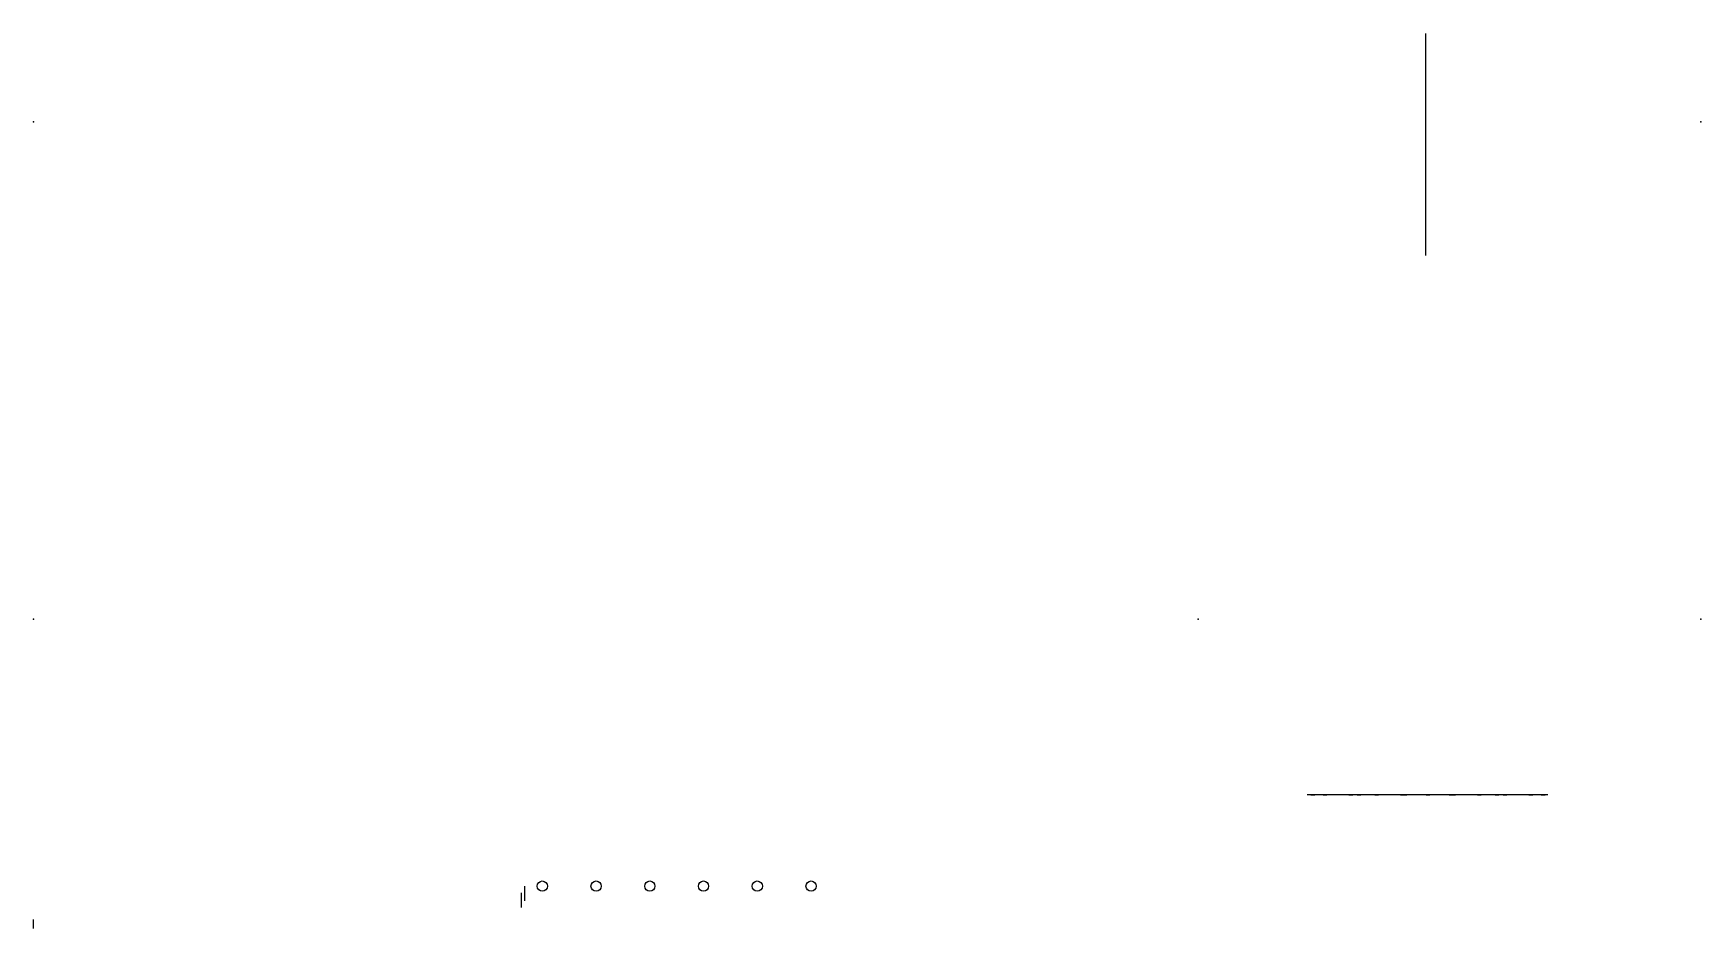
# Model space of a CAD drawing. Header units: inches. Extents: x 0 to 180, y 0 to 97.
import ezdxf

# ---------------------------------------------------------------- set-up
doc = ezdxf.new("R2010")
doc.units = ezdxf.units.IN
doc.header["$MEASUREMENT"] = 0
doc.layers.add('TRANE-UNIT', color=43, linetype='Continuous')

# ---------------------------------------------------------------- blocks, each defined once
blk = doc.blocks.new('Trane-Unit')
at = {"layer": 'TRANE-UNIT', "color": 0}
for p, q in [((150.52, 72.75, 106.22), (150.52, 96.75, 106.22)), ((163.71, 14.46, 115.54), (137.7, 14.46, 115.54)), ((52.77, 2.28, 62.52), (52.77, 3.87, 62.52)), ((53.13, 3.01, 62.8), (53.13, 4.6, 62.8)), ((0, 0), (0, 1))]:
    blk.add_line(p, q, dxfattribs=at)
for centre in [(55.02, 4.6, 98.78), (60.83, 4.6, 98.78), (66.64, 4.6, 98.78), (72.45, 4.6, 98.78), (78.26, 4.6, 98.78), (84.07, 4.6, 98.78)]:
    blk.add_circle(centre, 0.551, dxfattribs=at)
at = {"layer": 'TRANE-UNIT', "color": 0, "extrusion": (0, -1, -1e-16)}
for centre, start, end in [((138.31, 101.39, -14.46), 180, 0), ((138.31, 101.39, -14.46), 0, 180), ((138.31, 108.09, -14.46), 180, 0), ((138.31, 108.09, -14.46), 0, 180), ((138.31, 114.79, -14.46), 180, 0), ((138.31, 114.79, -14.46), 0, 180), ((139.64, 102.71, -14.46), 180, 0), ((139.64, 102.71, -14.46), 0, 180), ((139.64, 105.4, -14.46), 180, 0), ((139.64, 105.4, -14.46), 0, 180), ((139.64, 108.09, -14.46), 180, 0), ((139.64, 108.09, -14.46), 0, 180), ((139.64, 110.78, -14.46), 180, 0), ((139.64, 110.78, -14.46), 0, 180), ((139.64, 113.47, -14.46), 180, 0), ((139.64, 113.47, -14.46), 0, 180), ((142.42, 102.71, -14.46), 180, 0), ((142.42, 102.71, -14.46), 0, 180), ((142.42, 113.47, -14.46), 180, 0), ((142.42, 113.47, -14.46), 0, 180), ((143.29, 101.39, -14.46), 180, 0), ((143.29, 101.39, -14.46), 0, 180), ((143.29, 114.79, -14.46), 180, 0), ((143.29, 114.79, -14.46), 0, 180), ((145.2, 102.71, -14.46), 180, 0), ((145.2, 102.71, -14.46), 0, 180), ((145.2, 113.47, -14.46), 180, 0), ((145.2, 113.47, -14.46), 0, 180), ((147.98, 102.71, -14.46), 180, 0), ((147.98, 102.71, -14.46), 0, 180), ((147.98, 113.47, -14.46), 180, 0), ((147.98, 113.47, -14.46), 0, 180), ((148.27, 101.39, -14.46), 180, 0), ((148.27, 101.39, -14.46), 0, 180), ((148.27, 114.79, -14.46), 180, 0), ((148.27, 114.79, -14.46), 0, 180), ((150.76, 102.71, -14.46), 180, 0), ((150.76, 102.71, -14.46), 0, 180), ((150.76, 113.47, -14.46), 180, 0), ((150.76, 113.47, -14.46), 0, 180), ((153.25, 101.39, -14.46), 180, 0), ((153.25, 101.39, -14.46), 0, 180), ((153.25, 114.79, -14.46), 180, 0), ((153.25, 114.79, -14.46), 0, 180), ((153.54, 102.71, -14.46), 180, 0), ((153.54, 102.71, -14.46), 0, 180), ((153.54, 113.47, -14.46), 180, 0), ((153.54, 113.47, -14.46), 0, 180), ((156.32, 102.71, -14.46), 180, 0), ((156.32, 102.71, -14.46), 0, 180), ((156.32, 113.47, -14.46), 180, 0), ((156.32, 113.47, -14.46), 0, 180), ((158.23, 101.39, -14.46), 180, 0), ((158.23, 101.39, -14.46), 0, 180), ((158.23, 114.79, -14.46), 180, 0), ((158.23, 114.79, -14.46), 0, 180), ((159.1, 102.71, -14.46), 180, 0), ((159.1, 102.71, -14.46), 0, 180), ((159.1, 113.47, -14.46), 180, 0), ((159.1, 113.47, -14.46), 0, 180), ((161.88, 102.71, -14.46), 180, 0), ((161.88, 102.71, -14.46), 0, 180), ((161.88, 105.4, -14.46), 180, 0), ((161.88, 105.4, -14.46), 0, 180), ((161.88, 108.09, -14.46), 180, 0), ((161.88, 108.09, -14.46), 0, 180), ((161.88, 110.78, -14.46), 180, 0), ((161.88, 110.78, -14.46), 0, 180), ((161.88, 113.47, -14.46), 180, 0), ((161.88, 113.47, -14.46), 0, 180), ((163.21, 101.39, -14.46), 180, 0), ((163.21, 101.39, -14.46), 0, 180), ((163.21, 108.09, -14.46), 180, 0), ((163.21, 108.09, -14.46), 0, 180), ((163.21, 114.79, -14.46), 180, 0), ((163.21, 114.79, -14.46), 0, 180)]:
    blk.add_arc(centre, 0.201, start, end, dxfattribs=at)
at = {"layer": 'TRANE-UNIT', "color": 0, "extrusion": (-1, 0, 0)}
for p in [(0, 87.19, 76.18), (0, 33.46, 37.87), (0, 33.46, 20.75), (125.93, 33.46, 108.09)]:
    blk.add_point(p, dxfattribs=at)
at = {"layer": 'TRANE-UNIT', "color": 0, "extrusion": (1, 0, 0)}
for p in [(180.24, 87.19, 76.18), (180.24, 33.46, 20.75)]:
    blk.add_point(p, dxfattribs=at)

msp = doc.modelspace()

# ---------------------------------------------------------------- linework, layer by layer
at = {"layer": 'TRANE-UNIT', "color": 0}
for p, q in [((150.52, 72.75, 106.22), (150.52, 96.75, 106.22)), ((163.71, 14.46, 115.54), (137.7, 14.46, 115.54)), ((52.77, 2.28, 62.52), (52.77, 3.87, 62.52)), ((53.13, 3.01, 62.8), (53.13, 4.6, 62.8)), ((0, 0), (0, 1))]:
    msp.add_line(p, q, dxfattribs=at)
for centre in [(55.02, 4.6, 98.78), (60.83, 4.6, 98.78), (66.64, 4.6, 98.78), (72.45, 4.6, 98.78), (78.26, 4.6, 98.78), (84.07, 4.6, 98.78)]:
    msp.add_circle(centre, 0.551, dxfattribs=at)
at = {"layer": 'TRANE-UNIT', "color": 0, "extrusion": (0, -1, -1e-16)}
for centre, start, end in [((138.31, 101.39, -14.46), 180, 0), ((138.31, 101.39, -14.46), 0, 180), ((138.31, 108.09, -14.46), 180, 0), ((138.31, 108.09, -14.46), 0, 180), ((138.31, 114.79, -14.46), 180, 0), ((138.31, 114.79, -14.46), 0, 180), ((139.64, 102.71, -14.46), 180, 0), ((139.64, 102.71, -14.46), 0, 180), ((139.64, 105.4, -14.46), 180, 0), ((139.64, 105.4, -14.46), 0, 180), ((139.64, 108.09, -14.46), 180, 0), ((139.64, 108.09, -14.46), 0, 180), ((139.64, 110.78, -14.46), 180, 0), ((139.64, 110.78, -14.46), 0, 180), ((139.64, 113.47, -14.46), 180, 0), ((139.64, 113.47, -14.46), 0, 180), ((142.42, 102.71, -14.46), 180, 0), ((142.42, 102.71, -14.46), 0, 180), ((142.42, 113.47, -14.46), 180, 0), ((142.42, 113.47, -14.46), 0, 180), ((143.29, 101.39, -14.46), 180, 0), ((143.29, 101.39, -14.46), 0, 180), ((143.29, 114.79, -14.46), 180, 0), ((143.29, 114.79, -14.46), 0, 180), ((145.2, 102.71, -14.46), 180, 0), ((145.2, 102.71, -14.46), 0, 180), ((145.2, 113.47, -14.46), 180, 0), ((145.2, 113.47, -14.46), 0, 180), ((147.98, 102.71, -14.46), 180, 0), ((147.98, 102.71, -14.46), 0, 180), ((147.98, 113.47, -14.46), 180, 0), ((147.98, 113.47, -14.46), 0, 180), ((148.27, 101.39, -14.46), 180, 0), ((148.27, 101.39, -14.46), 0, 180), ((148.27, 114.79, -14.46), 180, 0), ((148.27, 114.79, -14.46), 0, 180), ((150.76, 102.71, -14.46), 180, 0), ((150.76, 102.71, -14.46), 0, 180), ((150.76, 113.47, -14.46), 180, 0), ((150.76, 113.47, -14.46), 0, 180), ((153.25, 101.39, -14.46), 180, 0), ((153.25, 101.39, -14.46), 0, 180), ((153.25, 114.79, -14.46), 180, 0), ((153.25, 114.79, -14.46), 0, 180), ((153.54, 102.71, -14.46), 180, 0), ((153.54, 102.71, -14.46), 0, 180), ((153.54, 113.47, -14.46), 180, 0), ((153.54, 113.47, -14.46), 0, 180), ((156.32, 102.71, -14.46), 180, 0), ((156.32, 102.71, -14.46), 0, 180), ((156.32, 113.47, -14.46), 180, 0), ((156.32, 113.47, -14.46), 0, 180), ((158.23, 101.39, -14.46), 180, 0), ((158.23, 101.39, -14.46), 0, 180), ((158.23, 114.79, -14.46), 180, 0), ((158.23, 114.79, -14.46), 0, 180), ((159.1, 102.71, -14.46), 180, 0), ((159.1, 102.71, -14.46), 0, 180), ((159.1, 113.47, -14.46), 180, 0), ((159.1, 113.47, -14.46), 0, 180), ((161.88, 102.71, -14.46), 180, 0), ((161.88, 102.71, -14.46), 0, 180), ((161.88, 105.4, -14.46), 180, 0), ((161.88, 105.4, -14.46), 0, 180), ((161.88, 108.09, -14.46), 180, 0), ((161.88, 108.09, -14.46), 0, 180), ((161.88, 110.78, -14.46), 180, 0), ((161.88, 110.78, -14.46), 0, 180), ((161.88, 113.47, -14.46), 180, 0), ((161.88, 113.47, -14.46), 0, 180), ((163.21, 101.39, -14.46), 180, 0), ((163.21, 101.39, -14.46), 0, 180), ((163.21, 108.09, -14.46), 180, 0), ((163.21, 108.09, -14.46), 0, 180), ((163.21, 114.79, -14.46), 180, 0), ((163.21, 114.79, -14.46), 0, 180)]:
    msp.add_arc(centre, 0.201, start, end, dxfattribs=at)
at = {"layer": 'TRANE-UNIT', "color": 0, "extrusion": (-1, 0, 0)}
for p in [(0, 87.19, 76.18), (0, 33.46, 37.87), (0, 33.46, 20.75), (125.93, 33.46, 108.09)]:
    msp.add_point(p, dxfattribs=at)
at = {"layer": 'TRANE-UNIT', "color": 0, "extrusion": (1, 0, 0)}
for p in [(180.24, 87.19, 76.18), (180.24, 33.46, 20.75)]:
    msp.add_point(p, dxfattribs=at)

# ---------------------------------------------------------------- block references
at = {"layer": 'TRANE-UNIT'}
msp.add_blockref('Trane-Unit', (0, 0), dxfattribs=at)

doc.saveas('drawing.dxf')
